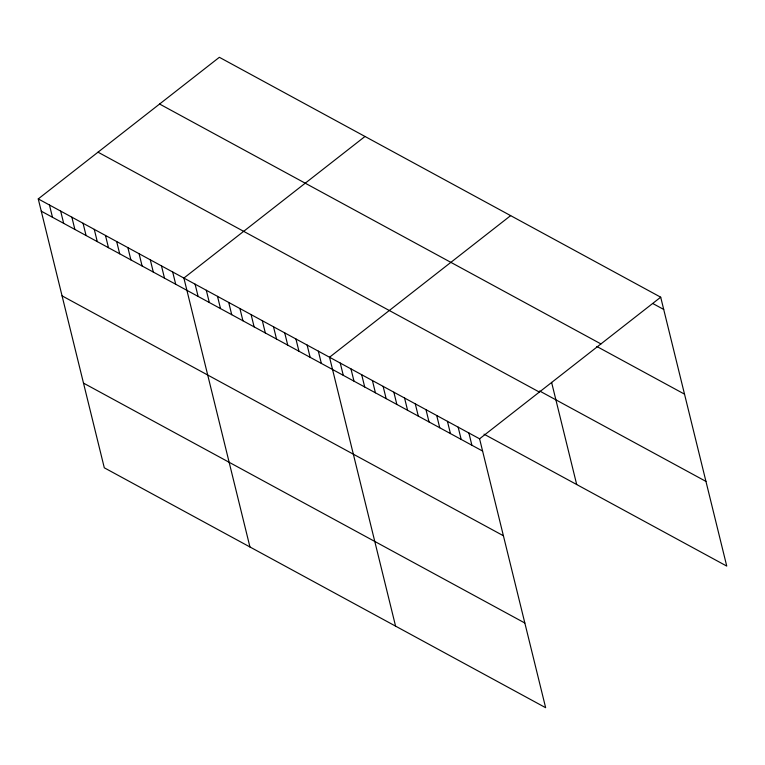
<?xml version="1.0" encoding="UTF-8"?>
<svg xmlns="http://www.w3.org/2000/svg" width="765" height="765" viewBox="0 0 765 765"><rect width="100%" height="100%" fill="white"/><g stroke="black" fill="none" stroke-linecap="round" stroke-linejoin="round"><path stroke-width="1.15" d="M38.25 198.91L479.588 438.804L545.646 707.702L104.298 467.807L38.25 198.91L219.354 57.299L660.702 297.193L726.75 566.09L484.016 434.157M365.001 136.466L183.896 278.068L249.945 546.975M510.647 215.625L329.533 357.236L395.582 626.143M479.588 438.804L660.702 297.193M652.994 303.628L663.714 309.452M159.589 104.03L600.936 343.925M596.824 346.478L684.512 394.147M539.593 390.982L705.952 481.405M98.016 152.178L539.363 392.072M41.262 211.169L482.6 451.063M62.061 295.854L503.408 535.758M83.5 383.112L524.838 623.016M551.603 382.385L576.695 484.532M468.878 432.971L471.89 445.24M458.159 427.147L461.171 439.406M447.439 421.324L450.451 433.583M436.719 415.5L439.732 427.759M426 409.667L429.012 421.936M415.28 403.844L418.292 416.103M404.561 398.02L407.573 410.279M393.851 392.196L396.853 404.455M383.131 386.363L386.143 398.632M372.412 380.54L375.424 392.799M361.692 374.716L364.704 386.975M350.972 368.893L353.985 381.152M340.253 363.059L343.265 375.328M318.336 351.145L321.348 363.413M307.128 345.053L310.141 357.322M295.931 338.972L298.943 351.231M284.723 332.88L287.736 345.139M273.516 326.789L276.528 339.048M262.319 320.698L265.331 332.957M251.111 314.606L254.123 326.875M239.914 308.515L242.926 320.784M228.706 302.433L231.719 314.692M217.499 296.342L220.511 308.601M206.301 290.251L209.314 302.51M195.094 284.159L198.106 296.418M172.689 271.977L175.701 284.245M161.482 265.895L164.494 278.154M150.284 259.804L153.296 272.063M139.077 253.712L142.089 265.971M127.879 247.621L130.892 259.88M116.672 241.53L119.684 253.798M105.474 235.438L108.477 247.707M94.267 229.357L97.279 241.616M83.06 223.265L86.072 235.524M71.862 217.174L74.874 229.433M60.655 211.083L63.667 223.342M49.457 204.991L52.469 217.26"/></g></svg>
